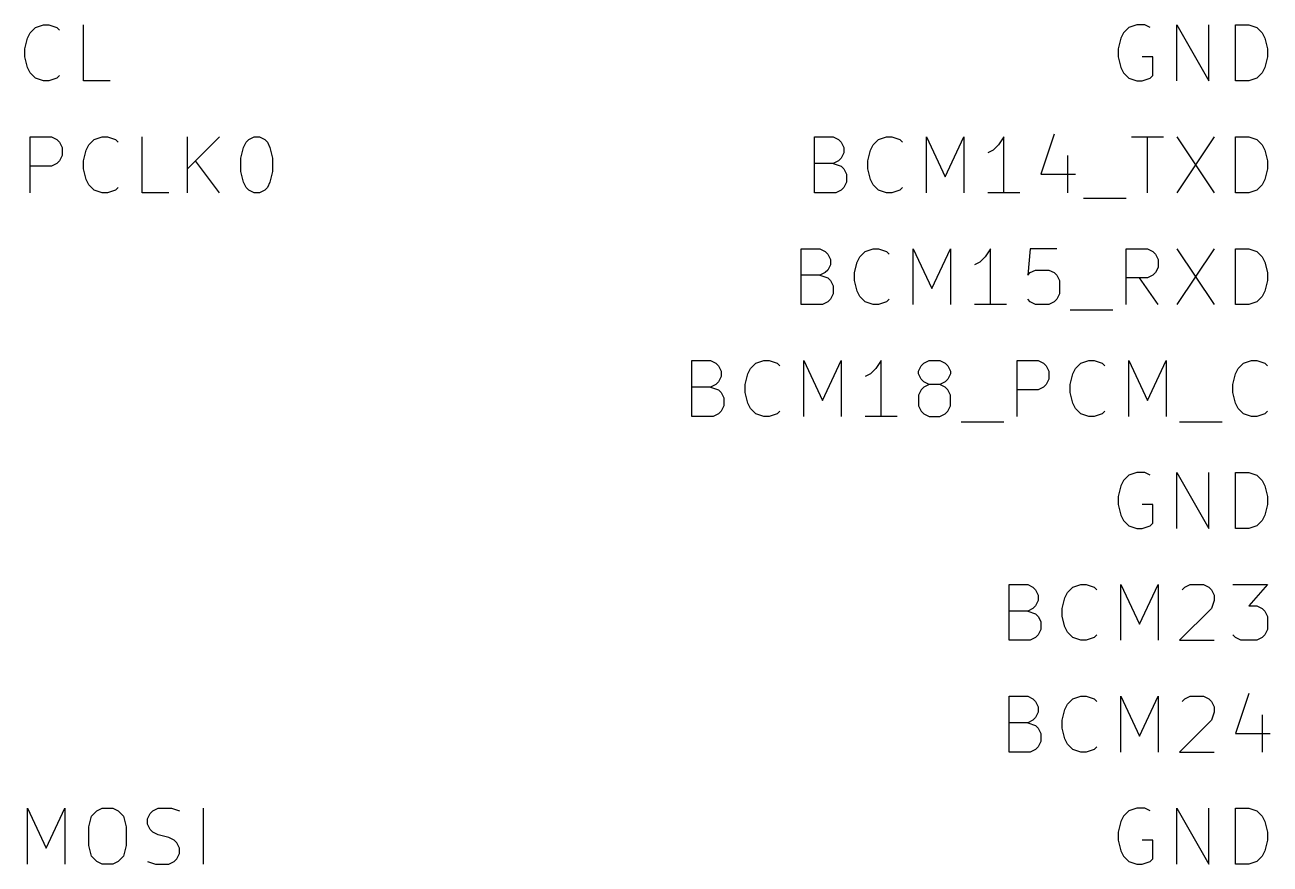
# Model space of a CAD drawing. Header units: millimetres. Extents: x 10 to 287, y -200 to -10.
# Drawn here: x 37.85 to 66.11, y -50.12 to -31.07 of the extents above; entities that cross this region are included whole.
import ezdxf

# ---------------------------------------------------------------- set-up
doc = ezdxf.new("R2010")
doc.units = ezdxf.units.MM
doc.layers.add('GREENSIXTYFIVE', color=129, linetype='CONTINUOUS')

msp = doc.modelspace()

# ---------------------------------------------------------------- linework, layer by layer
at = {"layer": 'GREENSIXTYFIVE', "linetype": 'CONTINUOUS'}
for p, q in [((38.0878, -31.128), (38.2692, -31.0675)), ((38.0878, -31.128), (38.2692, -31.0675)), ((38.2692, -31.0675), (38.3901, -31.0675)), ((38.2692, -31.0675), (38.3901, -31.0675)), ((38.3901, -31.0675), (38.5716, -31.128)), ((38.3901, -31.0675), (38.5716, -31.128)), ((39.1763, -32.3375), (39.1763, -31.0675)), ((39.1763, -32.3375), (39.1763, -31.0675)), ((63.0887, -31.0675), (62.9073, -31.128)), ((63.0887, -31.0675), (62.9073, -31.128)), ((63.2701, -31.0675), (63.0887, -31.0675)), ((63.2701, -31.0675), (63.0887, -31.0675)), ((63.3911, -31.128), (63.2701, -31.0675)), ((63.3911, -31.128), (63.2701, -31.0675)), ((63.9958, -32.3375), (63.9958, -31.0675)), ((63.9958, -31.0675), (64.7215, -32.3375)), ((63.9958, -32.3375), (63.9958, -31.0675)), ((63.9958, -31.0675), (64.7215, -32.3375)), ((64.7215, -32.3375), (64.7215, -31.0675)), ((64.7215, -32.3375), (64.7215, -31.0675)), ((65.3263, -32.3375), (65.3263, -31.0675)), ((65.3263, -31.0675), (65.6287, -31.0675)), ((65.3263, -32.3375), (65.3263, -31.0675)), ((65.3263, -31.0675), (65.6287, -31.0675)), ((65.6287, -31.0675), (65.8101, -31.128)), ((65.6287, -31.0675), (65.8101, -31.128)), ((37.8459, -31.6118), (37.9063, -31.3699)), ((37.8459, -31.6118), (37.9063, -31.3699)), ((37.9063, -31.3699), (37.9668, -31.249)), ((37.9063, -31.3699), (37.9668, -31.249)), ((37.9668, -31.249), (38.0878, -31.128)), ((37.9668, -31.249), (38.0878, -31.128)), ((38.5716, -31.128), (38.632, -31.1885)), ((38.5716, -31.128), (38.632, -31.1885)), ((62.7258, -31.3699), (62.6654, -31.6118)), ((62.7258, -31.3699), (62.6654, -31.6118)), ((62.7863, -31.249), (62.7258, -31.3699)), ((62.7863, -31.249), (62.7258, -31.3699)), ((62.9073, -31.128), (62.7863, -31.249)), ((62.9073, -31.128), (62.7863, -31.249)), ((65.8101, -31.128), (65.9311, -31.249)), ((65.8101, -31.128), (65.9311, -31.249)), ((65.9311, -31.249), (65.9916, -31.3699)), ((65.9311, -31.249), (65.9916, -31.3699)), ((65.9916, -31.3699), (66.052, -31.6118)), ((65.9916, -31.3699), (66.052, -31.6118)), ((37.8459, -31.7932), (37.8459, -31.6118)), ((37.8459, -31.7932), (37.8459, -31.6118)), ((62.6654, -31.6118), (62.6654, -31.7932)), ((62.6654, -31.6118), (62.6654, -31.7932)), ((66.052, -31.6118), (66.052, -31.7932)), ((66.052, -31.6118), (66.052, -31.7932)), ((37.9063, -32.0351), (37.8459, -31.7932)), ((37.9063, -32.0351), (37.8459, -31.7932)), ((62.6654, -31.7932), (62.7258, -32.0351)), ((62.6654, -31.7932), (62.7258, -32.0351)), ((63.4515, -31.7932), (63.2096, -31.7932)), ((63.4515, -31.7932), (63.2096, -31.7932)), ((63.4515, -32.2166), (63.4515, -31.7932)), ((63.4515, -32.2166), (63.4515, -31.7932)), ((66.052, -31.7932), (65.9916, -32.0351)), ((66.052, -31.7932), (65.9916, -32.0351)), ((37.9668, -32.1561), (37.9063, -32.0351)), ((37.9668, -32.1561), (37.9063, -32.0351)), ((38.0878, -32.2771), (37.9668, -32.1561)), ((38.0878, -32.2771), (37.9668, -32.1561)), ((38.632, -32.2166), (38.5716, -32.2771)), ((38.632, -32.2166), (38.5716, -32.2771)), ((62.7258, -32.0351), (62.7863, -32.1561)), ((62.7258, -32.0351), (62.7863, -32.1561)), ((62.7863, -32.1561), (62.9073, -32.2771)), ((62.7863, -32.1561), (62.9073, -32.2771)), ((63.3911, -32.2771), (63.4515, -32.2166)), ((63.3911, -32.2771), (63.4515, -32.2166)), ((65.9311, -32.1561), (65.8101, -32.2771)), ((65.9311, -32.1561), (65.8101, -32.2771)), ((65.9916, -32.0351), (65.9311, -32.1561)), ((65.9916, -32.0351), (65.9311, -32.1561)), ((38.2692, -32.3375), (38.0878, -32.2771)), ((38.2692, -32.3375), (38.0878, -32.2771)), ((38.3901, -32.3375), (38.2692, -32.3375)), ((38.3901, -32.3375), (38.2692, -32.3375)), ((38.5716, -32.2771), (38.3901, -32.3375)), ((38.5716, -32.2771), (38.3901, -32.3375)), ((39.7811, -32.3375), (39.1763, -32.3375)), ((39.7811, -32.3375), (39.1763, -32.3375)), ((62.9073, -32.2771), (63.0887, -32.3375)), ((62.9073, -32.2771), (63.0887, -32.3375)), ((63.0887, -32.3375), (63.2096, -32.3375)), ((63.0887, -32.3375), (63.2096, -32.3375)), ((63.2096, -32.3375), (63.3911, -32.2771)), ((63.2096, -32.3375), (63.3911, -32.2771)), ((65.6287, -32.3375), (65.3263, -32.3375)), ((65.6287, -32.3375), (65.3263, -32.3375)), ((65.8101, -32.2771), (65.6287, -32.3375)), ((65.8101, -32.2771), (65.6287, -32.3375)), ((37.9668, -34.8775), (37.9668, -33.6075)), ((37.9668, -33.6075), (38.4506, -33.6075)), ((37.9668, -34.8775), (37.9668, -33.6075)), ((37.9668, -33.6075), (38.4506, -33.6075)), ((38.4506, -33.6075), (38.5716, -33.668)), ((38.4506, -33.6075), (38.5716, -33.668)), ((39.4183, -33.668), (39.5997, -33.6075)), ((39.4183, -33.668), (39.5997, -33.6075)), ((39.5997, -33.6075), (39.7206, -33.6075)), ((39.5997, -33.6075), (39.7206, -33.6075)), ((39.7206, -33.6075), (39.9021, -33.668)), ((39.7206, -33.6075), (39.9021, -33.668)), ((40.5068, -34.8775), (40.5068, -33.6075)), ((40.5068, -34.8775), (40.5068, -33.6075)), ((41.5349, -34.8775), (41.5349, -33.6075)), ((42.2606, -33.6075), (41.5349, -34.3332)), ((41.5349, -34.8775), (41.5349, -33.6075)), ((42.2606, -33.6075), (41.5349, -34.3332)), ((42.9259, -33.668), (43.0468, -33.6075)), ((42.9259, -33.668), (43.0468, -33.6075)), ((43.0468, -33.6075), (43.1678, -33.6075)), ((43.0468, -33.6075), (43.1678, -33.6075)), ((43.1678, -33.6075), (43.2887, -33.668)), ((43.1678, -33.6075), (43.2887, -33.668)), ((55.7712, -34.8775), (55.7712, -33.6075)), ((55.7712, -33.6075), (56.1946, -33.6075)), ((55.7712, -34.8775), (55.7712, -33.6075)), ((55.7712, -33.6075), (56.1946, -33.6075)), ((56.1946, -33.6075), (56.3155, -33.668)), ((56.1946, -33.6075), (56.3155, -33.668)), ((57.2227, -33.668), (57.4041, -33.6075)), ((57.2227, -33.668), (57.4041, -33.6075)), ((57.4041, -33.6075), (57.525, -33.6075)), ((57.4041, -33.6075), (57.525, -33.6075)), ((57.525, -33.6075), (57.7065, -33.668)), ((57.525, -33.6075), (57.7065, -33.668)), ((58.3112, -34.8775), (58.3112, -33.6075)), ((58.3112, -33.6075), (58.7346, -34.5147)), ((58.3112, -34.8775), (58.3112, -33.6075)), ((58.3112, -33.6075), (58.7346, -34.5147)), ((58.7346, -34.5147), (59.1579, -33.6075)), ((58.7346, -34.5147), (59.1579, -33.6075)), ((59.1579, -33.6075), (59.1579, -34.8775)), ((59.1579, -33.6075), (59.1579, -34.8775)), ((60.065, -33.6075), (59.9441, -33.789)), ((60.065, -33.6075), (59.9441, -33.789)), ((60.065, -34.8775), (60.065, -33.6075)), ((60.065, -34.8775), (60.065, -33.6075)), ((61.214, -33.5471), (60.9117, -34.4542)), ((61.214, -33.5471), (60.9117, -34.4542)), ((62.9678, -33.6075), (63.6935, -33.6075)), ((62.9678, -33.6075), (63.6935, -33.6075)), ((63.3307, -34.8775), (63.3307, -33.6075)), ((63.3307, -34.8775), (63.3307, -33.6075)), ((63.9959, -33.6075), (64.8425, -34.8775)), ((64.8425, -33.6075), (63.9959, -34.8775)), ((63.9959, -33.6075), (64.8425, -34.8775)), ((64.8425, -33.6075), (63.9959, -34.8775)), ((65.3263, -34.8775), (65.3263, -33.6075)), ((65.3263, -33.6075), (65.6287, -33.6075)), ((65.3263, -34.8775), (65.3263, -33.6075)), ((65.3263, -33.6075), (65.6287, -33.6075)), ((65.6287, -33.6075), (65.8101, -33.668)), ((65.6287, -33.6075), (65.8101, -33.668)), ((38.5716, -33.668), (38.6321, -33.7285)), ((38.5716, -33.668), (38.6321, -33.7285)), ((38.6321, -33.7285), (38.6925, -33.8494)), ((38.6321, -33.7285), (38.6925, -33.8494)), ((38.6925, -33.8494), (38.6925, -34.0309)), ((38.6925, -33.8494), (38.6925, -34.0309)), ((39.1764, -34.1518), (39.2368, -33.9099)), ((39.1764, -34.1518), (39.2368, -33.9099)), ((39.2368, -33.9099), (39.2973, -33.789)), ((39.2368, -33.9099), (39.2973, -33.789)), ((39.2973, -33.789), (39.4183, -33.668)), ((39.2973, -33.789), (39.4183, -33.668)), ((39.9021, -33.668), (39.9625, -33.7285)), ((39.9021, -33.668), (39.9625, -33.7285)), ((42.7445, -34.0913), (42.8049, -33.8494)), ((42.7445, -34.0913), (42.8049, -33.8494)), ((42.8049, -33.8494), (42.8654, -33.7285)), ((42.8049, -33.8494), (42.8654, -33.7285)), ((42.8654, -33.7285), (42.9259, -33.668)), ((42.8654, -33.7285), (42.9259, -33.668)), ((43.2887, -33.668), (43.3492, -33.7285)), ((43.2887, -33.668), (43.3492, -33.7285)), ((43.3492, -33.7285), (43.4097, -33.8494)), ((43.3492, -33.7285), (43.4097, -33.8494)), ((43.4097, -33.8494), (43.4702, -34.0913)), ((43.4097, -33.8494), (43.4702, -34.0913)), ((56.3155, -33.668), (56.376, -33.7285)), ((56.3155, -33.668), (56.376, -33.7285)), ((56.376, -33.7285), (56.4365, -33.8494)), ((56.376, -33.7285), (56.4365, -33.8494)), ((56.4365, -33.8494), (56.4365, -33.9704)), ((56.4365, -33.8494), (56.4365, -33.9704)), ((56.9808, -34.1518), (57.0412, -33.9099)), ((56.9808, -34.1518), (57.0412, -33.9099)), ((57.0412, -33.9099), (57.1017, -33.789)), ((57.0412, -33.9099), (57.1017, -33.789)), ((57.1017, -33.789), (57.2227, -33.668)), ((57.1017, -33.789), (57.2227, -33.668)), ((57.7065, -33.668), (57.7669, -33.7285)), ((57.7065, -33.668), (57.7669, -33.7285)), ((59.8231, -33.9099), (59.7022, -33.9704)), ((59.8231, -33.9099), (59.7022, -33.9704)), ((59.9441, -33.789), (59.8231, -33.9099)), ((59.9441, -33.789), (59.8231, -33.9099)), ((65.8101, -33.668), (65.9311, -33.789)), ((65.8101, -33.668), (65.9311, -33.789)), ((65.9311, -33.789), (65.9916, -33.9099)), ((65.9311, -33.789), (65.9916, -33.9099)), ((65.9916, -33.9099), (66.052, -34.1518)), ((65.9916, -33.9099), (66.052, -34.1518)), ((38.6321, -34.1518), (38.5716, -34.2123)), ((38.6321, -34.1518), (38.5716, -34.2123)), ((38.6925, -34.0309), (38.6321, -34.1518)), ((38.6925, -34.0309), (38.6321, -34.1518)), ((39.1764, -34.3332), (39.1764, -34.1518)), ((39.1764, -34.3332), (39.1764, -34.1518)), ((42.2606, -34.8775), (41.7164, -34.1518)), ((42.2606, -34.8775), (41.7164, -34.1518)), ((42.7445, -34.3937), (42.7445, -34.0913)), ((42.7445, -34.3937), (42.7445, -34.0913)), ((43.4702, -34.0913), (43.4702, -34.3937)), ((43.4702, -34.0913), (43.4702, -34.3937)), ((56.3155, -34.1518), (56.1946, -34.2123)), ((56.3155, -34.1518), (56.1946, -34.2123)), ((56.376, -34.0913), (56.3155, -34.1518)), ((56.376, -34.0913), (56.3155, -34.1518)), ((56.4365, -33.9704), (56.376, -34.0913)), ((56.4365, -33.9704), (56.376, -34.0913)), ((56.9808, -34.3332), (56.9808, -34.1518)), ((56.9808, -34.3332), (56.9808, -34.1518)), ((61.5164, -34.0309), (61.5164, -34.8775)), ((61.5164, -34.0309), (61.5164, -34.8775)), ((66.052, -34.1518), (66.052, -34.3332)), ((66.052, -34.1518), (66.052, -34.3332)), ((38.4506, -34.2728), (37.9668, -34.2728)), ((38.4506, -34.2728), (37.9668, -34.2728)), ((38.5716, -34.2123), (38.4506, -34.2728)), ((38.5716, -34.2123), (38.4506, -34.2728)), ((39.2368, -34.5751), (39.1764, -34.3332)), ((39.2368, -34.5751), (39.1764, -34.3332)), ((42.8049, -34.6356), (42.7445, -34.3937)), ((42.8049, -34.6356), (42.7445, -34.3937)), ((43.4702, -34.3937), (43.4097, -34.6356)), ((43.4702, -34.3937), (43.4097, -34.6356)), ((56.1946, -34.2123), (55.7712, -34.2123)), ((56.1946, -34.2123), (55.7712, -34.2123)), ((56.1946, -34.2123), (56.376, -34.2728)), ((56.1946, -34.2123), (56.376, -34.2728)), ((56.376, -34.2728), (56.4365, -34.3332)), ((56.376, -34.2728), (56.4365, -34.3332)), ((56.4365, -34.3332), (56.4969, -34.4542)), ((56.4365, -34.3332), (56.4969, -34.4542)), ((56.4969, -34.4542), (56.4969, -34.6356)), ((56.4969, -34.4542), (56.4969, -34.6356)), ((57.0412, -34.5751), (56.9808, -34.3332)), ((57.0412, -34.5751), (56.9808, -34.3332)), ((60.9117, -34.4542), (61.6978, -34.4542)), ((60.9117, -34.4542), (61.6978, -34.4542)), ((66.052, -34.3332), (65.9916, -34.5751)), ((66.052, -34.3332), (65.9916, -34.5751)), ((39.2973, -34.6961), (39.2368, -34.5751)), ((39.2973, -34.6961), (39.2368, -34.5751)), ((39.4183, -34.8171), (39.2973, -34.6961)), ((39.4183, -34.8171), (39.2973, -34.6961)), ((39.9625, -34.7566), (39.9021, -34.8171)), ((39.9625, -34.7566), (39.9021, -34.8171)), ((42.8654, -34.7566), (42.8049, -34.6356)), ((42.8654, -34.7566), (42.8049, -34.6356)), ((42.9259, -34.8171), (42.8654, -34.7566)), ((42.9259, -34.8171), (42.8654, -34.7566)), ((43.3492, -34.7566), (43.2887, -34.8171)), ((43.3492, -34.7566), (43.2887, -34.8171)), ((43.4097, -34.6356), (43.3492, -34.7566)), ((43.4097, -34.6356), (43.3492, -34.7566)), ((56.4365, -34.7566), (56.376, -34.8171)), ((56.4365, -34.7566), (56.376, -34.8171)), ((56.4969, -34.6356), (56.4365, -34.7566)), ((56.4969, -34.6356), (56.4365, -34.7566)), ((57.1017, -34.6961), (57.0412, -34.5751)), ((57.1017, -34.6961), (57.0412, -34.5751)), ((57.2227, -34.8171), (57.1017, -34.6961)), ((57.2227, -34.8171), (57.1017, -34.6961)), ((57.7669, -34.7566), (57.7065, -34.8171)), ((57.7669, -34.7566), (57.7065, -34.8171)), ((65.9311, -34.6961), (65.8101, -34.8171)), ((65.9311, -34.6961), (65.8101, -34.8171)), ((65.9916, -34.5751), (65.9311, -34.6961)), ((65.9916, -34.5751), (65.9311, -34.6961)), ((39.5997, -34.8775), (39.4183, -34.8171)), ((39.5997, -34.8775), (39.4183, -34.8171)), ((39.7206, -34.8775), (39.5997, -34.8775)), ((39.7206, -34.8775), (39.5997, -34.8775)), ((39.9021, -34.8171), (39.7206, -34.8775)), ((39.9021, -34.8171), (39.7206, -34.8775)), ((41.1116, -34.8775), (40.5068, -34.8775)), ((41.1116, -34.8775), (40.5068, -34.8775)), ((43.0468, -34.8775), (42.9259, -34.8171)), ((43.0468, -34.8775), (42.9259, -34.8171)), ((43.1678, -34.8775), (43.0468, -34.8775)), ((43.1678, -34.8775), (43.0468, -34.8775)), ((43.2887, -34.8171), (43.1678, -34.8775)), ((43.2887, -34.8171), (43.1678, -34.8775)), ((56.255, -34.8775), (55.7712, -34.8775)), ((56.255, -34.8775), (55.7712, -34.8775)), ((56.376, -34.8171), (56.255, -34.8775)), ((56.376, -34.8171), (56.255, -34.8775)), ((57.4041, -34.8775), (57.2227, -34.8171)), ((57.4041, -34.8775), (57.2227, -34.8171)), ((57.525, -34.8775), (57.4041, -34.8775)), ((57.525, -34.8775), (57.4041, -34.8775)), ((57.7065, -34.8171), (57.525, -34.8775)), ((57.7065, -34.8171), (57.525, -34.8775)), ((60.4279, -34.8775), (59.7022, -34.8775)), ((60.4279, -34.8775), (59.7022, -34.8775)), ((61.8793, -34.9985), (62.8469, -34.9985)), ((61.8793, -34.9985), (62.8469, -34.9985)), ((65.6287, -34.8775), (65.3263, -34.8775)), ((65.6287, -34.8775), (65.3263, -34.8775)), ((65.8101, -34.8171), (65.6287, -34.8775)), ((65.8101, -34.8171), (65.6287, -34.8775)), ((55.4688, -37.4175), (55.4688, -36.1475)), ((55.4688, -36.1475), (55.8922, -36.1475)), ((55.4688, -37.4175), (55.4688, -36.1475)), ((55.4688, -36.1475), (55.8922, -36.1475)), ((55.8922, -36.1475), (56.0131, -36.208)), ((55.8922, -36.1475), (56.0131, -36.208)), ((56.9203, -36.208), (57.1017, -36.1475)), ((56.9203, -36.208), (57.1017, -36.1475)), ((57.1017, -36.1475), (57.2226, -36.1475)), ((57.1017, -36.1475), (57.2226, -36.1475)), ((57.2226, -36.1475), (57.4041, -36.208)), ((57.2226, -36.1475), (57.4041, -36.208)), ((58.0088, -37.4175), (58.0088, -36.1475)), ((58.0088, -36.1475), (58.4322, -37.0547)), ((58.0088, -37.4175), (58.0088, -36.1475)), ((58.0088, -36.1475), (58.4322, -37.0547)), ((58.4322, -37.0547), (58.8555, -36.1475)), ((58.4322, -37.0547), (58.8555, -36.1475)), ((58.8555, -36.1475), (58.8555, -37.4175)), ((58.8555, -36.1475), (58.8555, -37.4175)), ((59.7626, -36.1475), (59.6417, -36.329)), ((59.7626, -36.1475), (59.6417, -36.329)), ((59.7626, -37.4175), (59.7626, -36.1475)), ((59.7626, -37.4175), (59.7626, -36.1475)), ((60.6697, -36.1475), (60.6093, -36.7523)), ((60.6697, -36.1475), (60.6093, -36.7523)), ((61.2745, -36.1475), (60.6697, -36.1475)), ((61.2745, -36.1475), (60.6697, -36.1475)), ((62.8468, -37.4175), (62.8468, -36.1475)), ((62.8468, -36.1475), (63.3306, -36.1475)), ((62.8468, -37.4175), (62.8468, -36.1475)), ((62.8468, -36.1475), (63.3306, -36.1475)), ((63.3306, -36.1475), (63.4516, -36.208)), ((63.3306, -36.1475), (63.4516, -36.208)), ((63.9959, -36.1475), (64.8425, -37.4175)), ((64.8425, -36.1475), (63.9959, -37.4175)), ((63.9959, -36.1475), (64.8425, -37.4175)), ((64.8425, -36.1475), (63.9959, -37.4175)), ((65.3263, -37.4175), (65.3263, -36.1475)), ((65.3263, -36.1475), (65.6287, -36.1475)), ((65.3263, -37.4175), (65.3263, -36.1475)), ((65.3263, -36.1475), (65.6287, -36.1475)), ((65.6287, -36.1475), (65.8101, -36.208)), ((65.6287, -36.1475), (65.8101, -36.208)), ((56.0131, -36.208), (56.0736, -36.2685)), ((56.0131, -36.208), (56.0736, -36.2685)), ((56.0736, -36.2685), (56.1341, -36.3894)), ((56.0736, -36.2685), (56.1341, -36.3894)), ((56.1341, -36.3894), (56.1341, -36.5104)), ((56.1341, -36.3894), (56.1341, -36.5104)), ((56.6784, -36.6918), (56.7388, -36.4499)), ((56.6784, -36.6918), (56.7388, -36.4499)), ((56.7388, -36.4499), (56.7993, -36.329)), ((56.7388, -36.4499), (56.7993, -36.329)), ((56.7993, -36.329), (56.9203, -36.208)), ((56.7993, -36.329), (56.9203, -36.208)), ((57.4041, -36.208), (57.4645, -36.2685)), ((57.4041, -36.208), (57.4645, -36.2685)), ((59.5207, -36.4499), (59.3998, -36.5104)), ((59.5207, -36.4499), (59.3998, -36.5104)), ((59.6417, -36.329), (59.5207, -36.4499)), ((59.6417, -36.329), (59.5207, -36.4499)), ((63.4516, -36.208), (63.5121, -36.2685)), ((63.4516, -36.208), (63.5121, -36.2685)), ((63.5121, -36.2685), (63.5725, -36.3894)), ((63.5121, -36.2685), (63.5725, -36.3894)), ((63.5725, -36.3894), (63.5725, -36.5709)), ((63.5725, -36.3894), (63.5725, -36.5709)), ((65.8101, -36.208), (65.9311, -36.329)), ((65.8101, -36.208), (65.9311, -36.329)), ((65.9311, -36.329), (65.9916, -36.4499)), ((65.9311, -36.329), (65.9916, -36.4499)), ((65.9916, -36.4499), (66.052, -36.6918)), ((65.9916, -36.4499), (66.052, -36.6918)), ((56.0131, -36.6918), (55.8922, -36.7523)), ((56.0131, -36.6918), (55.8922, -36.7523)), ((56.0736, -36.6313), (56.0131, -36.6918)), ((56.0736, -36.6313), (56.0131, -36.6918)), ((56.1341, -36.5104), (56.0736, -36.6313)), ((56.1341, -36.5104), (56.0736, -36.6313)), ((56.6784, -36.8732), (56.6784, -36.6918)), ((56.6784, -36.8732), (56.6784, -36.6918)), ((60.6093, -36.7523), (60.6697, -36.6918)), ((60.6093, -36.7523), (60.6697, -36.6918)), ((60.6697, -36.6918), (60.7907, -36.6313)), ((60.6697, -36.6918), (60.7907, -36.6313)), ((60.7907, -36.6313), (61.0931, -36.6313)), ((60.7907, -36.6313), (61.0931, -36.6313)), ((61.0931, -36.6313), (61.214, -36.6918)), ((61.0931, -36.6313), (61.214, -36.6918)), ((61.214, -36.6918), (61.2745, -36.7523)), ((61.214, -36.6918), (61.2745, -36.7523)), ((63.5121, -36.6918), (63.4516, -36.7523)), ((63.5121, -36.6918), (63.4516, -36.7523)), ((63.5725, -36.5709), (63.5121, -36.6918)), ((63.5725, -36.5709), (63.5121, -36.6918)), ((66.052, -36.6918), (66.052, -36.8732)), ((66.052, -36.6918), (66.052, -36.8732)), ((55.8922, -36.7523), (55.4688, -36.7523)), ((55.8922, -36.7523), (55.4688, -36.7523)), ((55.8922, -36.7523), (56.0736, -36.8128)), ((55.8922, -36.7523), (56.0736, -36.8128)), ((56.0736, -36.8128), (56.1341, -36.8732)), ((56.0736, -36.8128), (56.1341, -36.8732)), ((56.1341, -36.8732), (56.1945, -36.9942)), ((56.1341, -36.8732), (56.1945, -36.9942)), ((56.1945, -36.9942), (56.1945, -37.1756)), ((56.1945, -36.9942), (56.1945, -37.1756)), ((56.7388, -37.1151), (56.6784, -36.8732)), ((56.7388, -37.1151), (56.6784, -36.8732)), ((61.2745, -36.7523), (61.335, -36.8732)), ((61.2745, -36.7523), (61.335, -36.8732)), ((61.335, -36.8732), (61.335, -37.1756)), ((61.335, -36.8732), (61.335, -37.1756)), ((63.3306, -36.8128), (62.8468, -36.8128)), ((63.3306, -36.8128), (62.8468, -36.8128)), ((63.5725, -37.4175), (63.1492, -36.8128)), ((63.5725, -37.4175), (63.1492, -36.8128)), ((63.4516, -36.7523), (63.3306, -36.8128)), ((63.4516, -36.7523), (63.3306, -36.8128)), ((66.052, -36.8732), (65.9916, -37.1151)), ((66.052, -36.8732), (65.9916, -37.1151)), ((56.1341, -37.2966), (56.0736, -37.3571)), ((56.1341, -37.2966), (56.0736, -37.3571)), ((56.1945, -37.1756), (56.1341, -37.2966)), ((56.1945, -37.1756), (56.1341, -37.2966)), ((56.7993, -37.2361), (56.7388, -37.1151)), ((56.7993, -37.2361), (56.7388, -37.1151)), ((56.9203, -37.3571), (56.7993, -37.2361)), ((56.9203, -37.3571), (56.7993, -37.2361)), ((57.4645, -37.2966), (57.4041, -37.3571)), ((57.4645, -37.2966), (57.4041, -37.3571)), ((60.6697, -37.3571), (60.6093, -37.2966)), ((60.6697, -37.3571), (60.6093, -37.2966)), ((61.2745, -37.2966), (61.214, -37.3571)), ((61.2745, -37.2966), (61.214, -37.3571)), ((61.335, -37.1756), (61.2745, -37.2966)), ((61.335, -37.1756), (61.2745, -37.2966)), ((65.9311, -37.2361), (65.8101, -37.3571)), ((65.9311, -37.2361), (65.8101, -37.3571)), ((65.9916, -37.1151), (65.9311, -37.2361)), ((65.9916, -37.1151), (65.9311, -37.2361)), ((55.9526, -37.4175), (55.4688, -37.4175)), ((55.9526, -37.4175), (55.4688, -37.4175)), ((56.0736, -37.3571), (55.9526, -37.4175)), ((56.0736, -37.3571), (55.9526, -37.4175)), ((57.1017, -37.4175), (56.9203, -37.3571)), ((57.1017, -37.4175), (56.9203, -37.3571)), ((57.2226, -37.4175), (57.1017, -37.4175)), ((57.2226, -37.4175), (57.1017, -37.4175)), ((57.4041, -37.3571), (57.2226, -37.4175)), ((57.4041, -37.3571), (57.2226, -37.4175)), ((60.1255, -37.4175), (59.3998, -37.4175)), ((60.1255, -37.4175), (59.3998, -37.4175)), ((60.7907, -37.4175), (60.6697, -37.3571)), ((60.7907, -37.4175), (60.6697, -37.3571)), ((61.0931, -37.4175), (60.7907, -37.4175)), ((61.0931, -37.4175), (60.7907, -37.4175)), ((61.214, -37.3571), (61.0931, -37.4175)), ((61.214, -37.3571), (61.0931, -37.4175)), ((61.5769, -37.5385), (62.5445, -37.5385)), ((61.5769, -37.5385), (62.5445, -37.5385)), ((65.6287, -37.4175), (65.3263, -37.4175)), ((65.6287, -37.4175), (65.3263, -37.4175)), ((65.8101, -37.3571), (65.6287, -37.4175)), ((65.8101, -37.3571), (65.6287, -37.4175)), ((52.9893, -39.9575), (52.9893, -38.6875)), ((52.9893, -38.6875), (53.4127, -38.6875)), ((52.9893, -39.9575), (52.9893, -38.6875)), ((52.9893, -38.6875), (53.4127, -38.6875)), ((53.4127, -38.6875), (53.5336, -38.748)), ((53.4127, -38.6875), (53.5336, -38.748)), ((54.4408, -38.748), (54.6222, -38.6875)), ((54.4408, -38.748), (54.6222, -38.6875)), ((54.6222, -38.6875), (54.7431, -38.6875)), ((54.6222, -38.6875), (54.7431, -38.6875)), ((54.7431, -38.6875), (54.9246, -38.748)), ((54.7431, -38.6875), (54.9246, -38.748)), ((55.5293, -39.9575), (55.5293, -38.6875)), ((55.5293, -38.6875), (55.9527, -39.5947)), ((55.5293, -39.9575), (55.5293, -38.6875)), ((55.5293, -38.6875), (55.9527, -39.5947)), ((55.9527, -39.5947), (56.376, -38.6875)), ((55.9527, -39.5947), (56.376, -38.6875)), ((56.376, -38.6875), (56.376, -39.9575)), ((56.376, -38.6875), (56.376, -39.9575)), ((57.2831, -38.6875), (57.1622, -38.869)), ((57.2831, -38.6875), (57.1622, -38.869)), ((57.2831, -39.9575), (57.2831, -38.6875)), ((57.2831, -39.9575), (57.2831, -38.6875)), ((58.2507, -38.748), (58.3717, -38.6875)), ((58.2507, -38.748), (58.3717, -38.6875)), ((58.3717, -38.6875), (58.6136, -38.6875)), ((58.3717, -38.6875), (58.6136, -38.6875)), ((58.6136, -38.6875), (58.7345, -38.748)), ((58.6136, -38.6875), (58.7345, -38.748)), ((60.3673, -39.9575), (60.3673, -38.6875)), ((60.3673, -38.6875), (60.8511, -38.6875)), ((60.3673, -39.9575), (60.3673, -38.6875)), ((60.3673, -38.6875), (60.8511, -38.6875)), ((60.8511, -38.6875), (60.9721, -38.748)), ((60.8511, -38.6875), (60.9721, -38.748)), ((61.8188, -38.748), (62.0002, -38.6875)), ((61.8188, -38.748), (62.0002, -38.6875)), ((62.0002, -38.6875), (62.1211, -38.6875)), ((62.0002, -38.6875), (62.1211, -38.6875)), ((62.1211, -38.6875), (62.3026, -38.748)), ((62.1211, -38.6875), (62.3026, -38.748)), ((62.9073, -39.9575), (62.9073, -38.6875)), ((62.9073, -38.6875), (63.3307, -39.5947)), ((62.9073, -39.9575), (62.9073, -38.6875)), ((62.9073, -38.6875), (63.3307, -39.5947)), ((63.3307, -39.5947), (63.754, -38.6875)), ((63.3307, -39.5947), (63.754, -38.6875)), ((63.754, -38.6875), (63.754, -39.9575)), ((63.754, -38.6875), (63.754, -39.9575)), ((65.5078, -38.748), (65.6892, -38.6875)), ((65.5078, -38.748), (65.6892, -38.6875)), ((65.6892, -38.6875), (65.8101, -38.6875)), ((65.6892, -38.6875), (65.8101, -38.6875)), ((65.8101, -38.6875), (65.9916, -38.748)), ((65.8101, -38.6875), (65.9916, -38.748)), ((53.5336, -38.748), (53.5941, -38.8085)), ((53.5336, -38.748), (53.5941, -38.8085)), ((53.5941, -38.8085), (53.6546, -38.9294)), ((53.5941, -38.8085), (53.6546, -38.9294)), ((53.6546, -38.9294), (53.6546, -39.0504)), ((53.6546, -38.9294), (53.6546, -39.0504)), ((54.1989, -39.2318), (54.2593, -38.9899)), ((54.1989, -39.2318), (54.2593, -38.9899)), ((54.2593, -38.9899), (54.3198, -38.869)), ((54.2593, -38.9899), (54.3198, -38.869)), ((54.3198, -38.869), (54.4408, -38.748)), ((54.3198, -38.869), (54.4408, -38.748)), ((54.9246, -38.748), (54.985, -38.8085)), ((54.9246, -38.748), (54.985, -38.8085)), ((57.0412, -38.9899), (56.9203, -39.0504)), ((57.0412, -38.9899), (56.9203, -39.0504)), ((57.1622, -38.869), (57.0412, -38.9899)), ((57.1622, -38.869), (57.0412, -38.9899)), ((58.1298, -38.9294), (58.1902, -38.8085)), ((58.1298, -38.9294), (58.1902, -38.8085)), ((58.1298, -38.9899), (58.1298, -38.9294)), ((58.1298, -38.9899), (58.1298, -38.9294)), ((58.1902, -39.1109), (58.1298, -38.9899)), ((58.1902, -39.1109), (58.1298, -38.9899)), ((58.1902, -38.8085), (58.2507, -38.748)), ((58.1902, -38.8085), (58.2507, -38.748)), ((58.7345, -38.748), (58.795, -38.8085)), ((58.7345, -38.748), (58.795, -38.8085)), ((58.795, -38.8085), (58.8555, -38.9294)), ((58.795, -38.8085), (58.8555, -38.9294)), ((58.8555, -38.9899), (58.795, -39.1109)), ((58.8555, -38.9899), (58.795, -39.1109)), ((58.8555, -38.9294), (58.8555, -38.9899)), ((58.8555, -38.9294), (58.8555, -38.9899)), ((60.9721, -38.748), (61.0326, -38.8085)), ((60.9721, -38.748), (61.0326, -38.8085)), ((61.0326, -38.8085), (61.093, -38.9294)), ((61.0326, -38.8085), (61.093, -38.9294)), ((61.093, -38.9294), (61.093, -39.1109)), ((61.093, -38.9294), (61.093, -39.1109)), ((61.5769, -39.2318), (61.6373, -38.9899)), ((61.5769, -39.2318), (61.6373, -38.9899)), ((61.6373, -38.9899), (61.6978, -38.869)), ((61.6373, -38.9899), (61.6978, -38.869)), ((61.6978, -38.869), (61.8188, -38.748)), ((61.6978, -38.869), (61.8188, -38.748)), ((62.3026, -38.748), (62.363, -38.8085)), ((62.3026, -38.748), (62.363, -38.8085)), ((65.2659, -39.2318), (65.3263, -38.9899)), ((65.2659, -39.2318), (65.3263, -38.9899)), ((65.3263, -38.9899), (65.3868, -38.869)), ((65.3263, -38.9899), (65.3868, -38.869)), ((65.3868, -38.869), (65.5078, -38.748)), ((65.3868, -38.869), (65.5078, -38.748)), ((65.9916, -38.748), (66.052, -38.8085)), ((65.9916, -38.748), (66.052, -38.8085)), ((53.5336, -39.2318), (53.4127, -39.2923)), ((53.5336, -39.2318), (53.4127, -39.2923)), ((53.5941, -39.1713), (53.5336, -39.2318)), ((53.5941, -39.1713), (53.5336, -39.2318)), ((53.6546, -39.0504), (53.5941, -39.1713)), ((53.6546, -39.0504), (53.5941, -39.1713)), ((54.1989, -39.4132), (54.1989, -39.2318)), ((54.1989, -39.4132), (54.1989, -39.2318)), ((58.2507, -39.1713), (58.1902, -39.1109)), ((58.2507, -39.1713), (58.1902, -39.1109)), ((58.3717, -39.2318), (58.2507, -39.1713)), ((58.3717, -39.2318), (58.2507, -39.1713)), ((58.3717, -39.2318), (58.2507, -39.2923)), ((58.3717, -39.2318), (58.2507, -39.2923)), ((58.6136, -39.2318), (58.3717, -39.2318)), ((58.6136, -39.2318), (58.3717, -39.2318)), ((58.7345, -39.1713), (58.6136, -39.2318)), ((58.7345, -39.1713), (58.6136, -39.2318)), ((58.7345, -39.2923), (58.6136, -39.2318)), ((58.7345, -39.2923), (58.6136, -39.2318)), ((58.795, -39.1109), (58.7345, -39.1713)), ((58.795, -39.1109), (58.7345, -39.1713)), ((61.0326, -39.2318), (60.9721, -39.2923)), ((61.0326, -39.2318), (60.9721, -39.2923)), ((61.093, -39.1109), (61.0326, -39.2318)), ((61.093, -39.1109), (61.0326, -39.2318)), ((61.5769, -39.4132), (61.5769, -39.2318)), ((61.5769, -39.4132), (61.5769, -39.2318)), ((65.2659, -39.4132), (65.2659, -39.2318)), ((65.2659, -39.4132), (65.2659, -39.2318)), ((53.4127, -39.2923), (52.9893, -39.2923)), ((53.4127, -39.2923), (52.9893, -39.2923)), ((53.4127, -39.2923), (53.5941, -39.3528)), ((53.4127, -39.2923), (53.5941, -39.3528)), ((53.5941, -39.3528), (53.6546, -39.4132)), ((53.5941, -39.3528), (53.6546, -39.4132)), ((53.6546, -39.4132), (53.715, -39.5342)), ((53.6546, -39.4132), (53.715, -39.5342)), ((53.715, -39.5342), (53.715, -39.7156)), ((53.715, -39.5342), (53.715, -39.7156)), ((54.2593, -39.6551), (54.1989, -39.4132)), ((54.2593, -39.6551), (54.1989, -39.4132)), ((58.1902, -39.3528), (58.1298, -39.4737)), ((58.1902, -39.3528), (58.1298, -39.4737)), ((58.1298, -39.4737), (58.1298, -39.7156)), ((58.1298, -39.4737), (58.1298, -39.7156)), ((58.2507, -39.2923), (58.1902, -39.3528)), ((58.2507, -39.2923), (58.1902, -39.3528)), ((58.795, -39.3528), (58.7345, -39.2923)), ((58.795, -39.3528), (58.7345, -39.2923)), ((58.8555, -39.4737), (58.795, -39.3528)), ((58.8555, -39.4737), (58.795, -39.3528)), ((58.8555, -39.7156), (58.8555, -39.4737)), ((58.8555, -39.7156), (58.8555, -39.4737)), ((60.8511, -39.3528), (60.3673, -39.3528)), ((60.8511, -39.3528), (60.3673, -39.3528)), ((60.9721, -39.2923), (60.8511, -39.3528)), ((60.9721, -39.2923), (60.8511, -39.3528)), ((61.6373, -39.6551), (61.5769, -39.4132)), ((61.6373, -39.6551), (61.5769, -39.4132)), ((65.3263, -39.6551), (65.2659, -39.4132)), ((65.3263, -39.6551), (65.2659, -39.4132)), ((53.6546, -39.8366), (53.5941, -39.8971)), ((53.6546, -39.8366), (53.5941, -39.8971)), ((53.715, -39.7156), (53.6546, -39.8366)), ((53.715, -39.7156), (53.6546, -39.8366)), ((54.3198, -39.7761), (54.2593, -39.6551)), ((54.3198, -39.7761), (54.2593, -39.6551)), ((54.4408, -39.8971), (54.3198, -39.7761)), ((54.4408, -39.8971), (54.3198, -39.7761)), ((54.985, -39.8366), (54.9246, -39.8971)), ((54.985, -39.8366), (54.9246, -39.8971)), ((58.1298, -39.7156), (58.1902, -39.8366)), ((58.1298, -39.7156), (58.1902, -39.8366)), ((58.1902, -39.8366), (58.2507, -39.8971)), ((58.1902, -39.8366), (58.2507, -39.8971)), ((58.7345, -39.8971), (58.795, -39.8366)), ((58.7345, -39.8971), (58.795, -39.8366)), ((58.795, -39.8366), (58.8555, -39.7156)), ((58.795, -39.8366), (58.8555, -39.7156)), ((61.6978, -39.7761), (61.6373, -39.6551)), ((61.6978, -39.7761), (61.6373, -39.6551)), ((61.8188, -39.8971), (61.6978, -39.7761)), ((61.8188, -39.8971), (61.6978, -39.7761)), ((62.363, -39.8366), (62.3026, -39.8971)), ((62.363, -39.8366), (62.3026, -39.8971)), ((65.3868, -39.7761), (65.3263, -39.6551)), ((65.3868, -39.7761), (65.3263, -39.6551)), ((65.5078, -39.8971), (65.3868, -39.7761)), ((65.5078, -39.8971), (65.3868, -39.7761)), ((66.052, -39.8366), (65.9916, -39.8971)), ((66.052, -39.8366), (65.9916, -39.8971)), ((53.4731, -39.9575), (52.9893, -39.9575)), ((53.4731, -39.9575), (52.9893, -39.9575)), ((53.5941, -39.8971), (53.4731, -39.9575)), ((53.5941, -39.8971), (53.4731, -39.9575)), ((54.6222, -39.9575), (54.4408, -39.8971)), ((54.6222, -39.9575), (54.4408, -39.8971)), ((54.7431, -39.9575), (54.6222, -39.9575)), ((54.7431, -39.9575), (54.6222, -39.9575)), ((54.9246, -39.8971), (54.7431, -39.9575)), ((54.9246, -39.8971), (54.7431, -39.9575)), ((57.646, -39.9575), (56.9203, -39.9575)), ((57.646, -39.9575), (56.9203, -39.9575)), ((58.2507, -39.8971), (58.3717, -39.9575)), ((58.2507, -39.8971), (58.3717, -39.9575)), ((58.3717, -39.9575), (58.6136, -39.9575)), ((58.3717, -39.9575), (58.6136, -39.9575)), ((58.6136, -39.9575), (58.7345, -39.8971)), ((58.6136, -39.9575), (58.7345, -39.8971)), ((59.0974, -40.0785), (60.065, -40.0785)), ((59.0974, -40.0785), (60.065, -40.0785)), ((62.0002, -39.9575), (61.8188, -39.8971)), ((62.0002, -39.9575), (61.8188, -39.8971)), ((62.1211, -39.9575), (62.0002, -39.9575)), ((62.1211, -39.9575), (62.0002, -39.9575)), ((62.3026, -39.8971), (62.1211, -39.9575)), ((62.3026, -39.8971), (62.1211, -39.9575)), ((64.0564, -40.0785), (65.024, -40.0785)), ((64.0564, -40.0785), (65.024, -40.0785)), ((65.6892, -39.9575), (65.5078, -39.8971)), ((65.6892, -39.9575), (65.5078, -39.8971)), ((65.8101, -39.9575), (65.6892, -39.9575)), ((65.8101, -39.9575), (65.6892, -39.9575)), ((65.9916, -39.8971), (65.8101, -39.9575)), ((65.9916, -39.8971), (65.8101, -39.9575)), ((63.0887, -41.2275), (62.9073, -41.288)), ((63.0887, -41.2275), (62.9073, -41.288)), ((63.2701, -41.2275), (63.0887, -41.2275)), ((63.2701, -41.2275), (63.0887, -41.2275)), ((63.3911, -41.288), (63.2701, -41.2275)), ((63.3911, -41.288), (63.2701, -41.2275)), ((63.9958, -42.4975), (63.9958, -41.2275)), ((63.9958, -41.2275), (64.7215, -42.4975)), ((63.9958, -42.4975), (63.9958, -41.2275)), ((63.9958, -41.2275), (64.7215, -42.4975)), ((64.7215, -42.4975), (64.7215, -41.2275)), ((64.7215, -42.4975), (64.7215, -41.2275)), ((65.3263, -42.4975), (65.3263, -41.2275)), ((65.3263, -41.2275), (65.6287, -41.2275)), ((65.3263, -42.4975), (65.3263, -41.2275)), ((65.3263, -41.2275), (65.6287, -41.2275)), ((65.6287, -41.2275), (65.8101, -41.288)), ((65.6287, -41.2275), (65.8101, -41.288)), ((62.7258, -41.5299), (62.6654, -41.7718)), ((62.7258, -41.5299), (62.6654, -41.7718)), ((62.7863, -41.409), (62.7258, -41.5299)), ((62.7863, -41.409), (62.7258, -41.5299)), ((62.9073, -41.288), (62.7863, -41.409)), ((62.9073, -41.288), (62.7863, -41.409)), ((65.8101, -41.288), (65.9311, -41.409)), ((65.8101, -41.288), (65.9311, -41.409)), ((65.9311, -41.409), (65.9916, -41.5299)), ((65.9311, -41.409), (65.9916, -41.5299)), ((65.9916, -41.5299), (66.052, -41.7718)), ((65.9916, -41.5299), (66.052, -41.7718)), ((62.6654, -41.7718), (62.6654, -41.9532)), ((62.6654, -41.7718), (62.6654, -41.9532)), ((66.052, -41.7718), (66.052, -41.9532)), ((66.052, -41.7718), (66.052, -41.9532)), ((62.6654, -41.9532), (62.7258, -42.1951)), ((62.6654, -41.9532), (62.7258, -42.1951)), ((63.4515, -41.9532), (63.2096, -41.9532)), ((63.4515, -41.9532), (63.2096, -41.9532)), ((63.4515, -42.3766), (63.4515, -41.9532)), ((63.4515, -42.3766), (63.4515, -41.9532)), ((66.052, -41.9532), (65.9916, -42.1951)), ((66.052, -41.9532), (65.9916, -42.1951)), ((62.7258, -42.1951), (62.7863, -42.3161)), ((62.7258, -42.1951), (62.7863, -42.3161)), ((62.7863, -42.3161), (62.9073, -42.4371)), ((62.7863, -42.3161), (62.9073, -42.4371)), ((63.3911, -42.4371), (63.4515, -42.3766)), ((63.3911, -42.4371), (63.4515, -42.3766)), ((65.9311, -42.3161), (65.8101, -42.4371)), ((65.9311, -42.3161), (65.8101, -42.4371)), ((65.9916, -42.1951), (65.9311, -42.3161)), ((65.9916, -42.1951), (65.9311, -42.3161)), ((62.9073, -42.4371), (63.0887, -42.4975)), ((62.9073, -42.4371), (63.0887, -42.4975)), ((63.0887, -42.4975), (63.2096, -42.4975)), ((63.0887, -42.4975), (63.2096, -42.4975)), ((63.2096, -42.4975), (63.3911, -42.4371)), ((63.2096, -42.4975), (63.3911, -42.4371)), ((65.6287, -42.4975), (65.3263, -42.4975)), ((65.6287, -42.4975), (65.3263, -42.4975)), ((65.8101, -42.4371), (65.6287, -42.4975)), ((65.8101, -42.4371), (65.6287, -42.4975)), ((60.1859, -45.0375), (60.1859, -43.7675)), ((60.1859, -43.7675), (60.6093, -43.7675)), ((60.1859, -45.0375), (60.1859, -43.7675)), ((60.1859, -43.7675), (60.6093, -43.7675)), ((60.6093, -43.7675), (60.7302, -43.828)), ((60.6093, -43.7675), (60.7302, -43.828)), ((61.6374, -43.828), (61.8188, -43.7675)), ((61.6374, -43.828), (61.8188, -43.7675)), ((61.8188, -43.7675), (61.9397, -43.7675)), ((61.8188, -43.7675), (61.9397, -43.7675)), ((61.9397, -43.7675), (62.1212, -43.828)), ((61.9397, -43.7675), (62.1212, -43.828)), ((62.7259, -45.0375), (62.7259, -43.7675)), ((62.7259, -43.7675), (63.1493, -44.6747)), ((62.7259, -45.0375), (62.7259, -43.7675)), ((62.7259, -43.7675), (63.1493, -44.6747)), ((63.1493, -44.6747), (63.5726, -43.7675)), ((63.1493, -44.6747), (63.5726, -43.7675)), ((63.5726, -43.7675), (63.5726, -45.0375)), ((63.5726, -43.7675), (63.5726, -45.0375)), ((64.1773, -43.828), (64.2983, -43.7675)), ((64.1773, -43.828), (64.2983, -43.7675)), ((64.2983, -43.7675), (64.6007, -43.7675)), ((64.2983, -43.7675), (64.6007, -43.7675)), ((64.6007, -43.7675), (64.7216, -43.828)), ((64.6007, -43.7675), (64.7216, -43.828)), ((65.2659, -43.7675), (66.0521, -43.7675)), ((65.2659, -43.7675), (66.0521, -43.7675)), ((66.0521, -43.7675), (65.6287, -44.2513)), ((66.0521, -43.7675), (65.6287, -44.2513)), ((60.7302, -43.828), (60.7907, -43.8885)), ((60.7302, -43.828), (60.7907, -43.8885)), ((60.7907, -43.8885), (60.8512, -44.0094)), ((60.7907, -43.8885), (60.8512, -44.0094)), ((60.8512, -44.0094), (60.8512, -44.1304)), ((60.8512, -44.0094), (60.8512, -44.1304)), ((61.3955, -44.3118), (61.4559, -44.0699)), ((61.3955, -44.3118), (61.4559, -44.0699)), ((61.4559, -44.0699), (61.5164, -43.949)), ((61.4559, -44.0699), (61.5164, -43.949)), ((61.5164, -43.949), (61.6374, -43.828)), ((61.5164, -43.949), (61.6374, -43.828)), ((62.1212, -43.828), (62.1816, -43.8885)), ((62.1212, -43.828), (62.1816, -43.8885)), ((64.1169, -43.8885), (64.1773, -43.828)), ((64.1169, -43.8885), (64.1773, -43.828)), ((64.7216, -43.828), (64.7821, -43.8885)), ((64.7216, -43.828), (64.7821, -43.8885)), ((64.7821, -43.8885), (64.8426, -44.0094)), ((64.7821, -43.8885), (64.8426, -44.0094)), ((64.8426, -44.0094), (64.8426, -44.1304)), ((64.8426, -44.0094), (64.8426, -44.1304)), ((60.6093, -44.3723), (60.1859, -44.3723)), ((60.6093, -44.3723), (60.1859, -44.3723)), ((60.7302, -44.3118), (60.6093, -44.3723)), ((60.7302, -44.3118), (60.6093, -44.3723)), ((60.6093, -44.3723), (60.7907, -44.4328)), ((60.6093, -44.3723), (60.7907, -44.4328)), ((60.7907, -44.2513), (60.7302, -44.3118)), ((60.7907, -44.2513), (60.7302, -44.3118)), ((60.8512, -44.1304), (60.7907, -44.2513)), ((60.8512, -44.1304), (60.7907, -44.2513)), ((61.3955, -44.4932), (61.3955, -44.3118)), ((61.3955, -44.4932), (61.3955, -44.3118)), ((64.7821, -44.3118), (64.0564, -45.0375)), ((64.7821, -44.3118), (64.0564, -45.0375)), ((64.8426, -44.1304), (64.7821, -44.3118)), ((64.8426, -44.1304), (64.7821, -44.3118)), ((65.6287, -44.2513), (65.8102, -44.2513)), ((65.6287, -44.2513), (65.8102, -44.2513)), ((65.8102, -44.2513), (65.9311, -44.3118)), ((65.8102, -44.2513), (65.9311, -44.3118)), ((65.9311, -44.3118), (65.9916, -44.3723)), ((65.9311, -44.3118), (65.9916, -44.3723)), ((65.9916, -44.3723), (66.0521, -44.4932)), ((65.9916, -44.3723), (66.0521, -44.4932)), ((60.7907, -44.4328), (60.8512, -44.4932)), ((60.7907, -44.4328), (60.8512, -44.4932)), ((60.8512, -44.4932), (60.9116, -44.6142)), ((60.8512, -44.4932), (60.9116, -44.6142)), ((60.9116, -44.6142), (60.9116, -44.7956)), ((60.9116, -44.6142), (60.9116, -44.7956)), ((61.4559, -44.7351), (61.3955, -44.4932)), ((61.4559, -44.7351), (61.3955, -44.4932)), ((66.0521, -44.4932), (66.0521, -44.7956)), ((66.0521, -44.4932), (66.0521, -44.7956)), ((60.8512, -44.9166), (60.7907, -44.9771)), ((60.8512, -44.9166), (60.7907, -44.9771)), ((60.9116, -44.7956), (60.8512, -44.9166)), ((60.9116, -44.7956), (60.8512, -44.9166)), ((61.5164, -44.8561), (61.4559, -44.7351)), ((61.5164, -44.8561), (61.4559, -44.7351)), ((61.6374, -44.9771), (61.5164, -44.8561)), ((61.6374, -44.9771), (61.5164, -44.8561)), ((62.1816, -44.9166), (62.1212, -44.9771)), ((62.1816, -44.9166), (62.1212, -44.9771)), ((65.3264, -44.9771), (65.2659, -44.9166)), ((65.3264, -44.9771), (65.2659, -44.9166)), ((65.9916, -44.9166), (65.9311, -44.9771)), ((65.9916, -44.9166), (65.9311, -44.9771)), ((66.0521, -44.7956), (65.9916, -44.9166)), ((66.0521, -44.7956), (65.9916, -44.9166)), ((60.6697, -45.0375), (60.1859, -45.0375)), ((60.6697, -45.0375), (60.1859, -45.0375)), ((60.7907, -44.9771), (60.6697, -45.0375)), ((60.7907, -44.9771), (60.6697, -45.0375)), ((61.8188, -45.0375), (61.6374, -44.9771)), ((61.8188, -45.0375), (61.6374, -44.9771)), ((61.9397, -45.0375), (61.8188, -45.0375)), ((61.9397, -45.0375), (61.8188, -45.0375)), ((62.1212, -44.9771), (61.9397, -45.0375)), ((62.1212, -44.9771), (61.9397, -45.0375)), ((64.0564, -45.0375), (64.8426, -45.0375)), ((64.0564, -45.0375), (64.8426, -45.0375)), ((65.4473, -45.0375), (65.3264, -44.9771)), ((65.4473, -45.0375), (65.3264, -44.9771)), ((65.8102, -45.0375), (65.4473, -45.0375)), ((65.8102, -45.0375), (65.4473, -45.0375)), ((65.9311, -44.9771), (65.8102, -45.0375)), ((65.9311, -44.9771), (65.8102, -45.0375)), ((60.1859, -47.5775), (60.1859, -46.3075)), ((60.1859, -46.3075), (60.6093, -46.3075)), ((60.1859, -47.5775), (60.1859, -46.3075)), ((60.1859, -46.3075), (60.6093, -46.3075)), ((60.6093, -46.3075), (60.7302, -46.368)), ((60.6093, -46.3075), (60.7302, -46.368)), ((61.6374, -46.368), (61.8188, -46.3075)), ((61.6374, -46.368), (61.8188, -46.3075)), ((61.8188, -46.3075), (61.9397, -46.3075)), ((61.8188, -46.3075), (61.9397, -46.3075)), ((61.9397, -46.3075), (62.1212, -46.368)), ((61.9397, -46.3075), (62.1212, -46.368)), ((62.7259, -47.5775), (62.7259, -46.3075)), ((62.7259, -46.3075), (63.1493, -47.2147)), ((62.7259, -47.5775), (62.7259, -46.3075)), ((62.7259, -46.3075), (63.1493, -47.2147)), ((63.1493, -47.2147), (63.5726, -46.3075)), ((63.1493, -47.2147), (63.5726, -46.3075)), ((63.5726, -46.3075), (63.5726, -47.5775)), ((63.5726, -46.3075), (63.5726, -47.5775)), ((64.1773, -46.368), (64.2983, -46.3075)), ((64.1773, -46.368), (64.2983, -46.3075)), ((64.2983, -46.3075), (64.6007, -46.3075)), ((64.2983, -46.3075), (64.6007, -46.3075)), ((64.6007, -46.3075), (64.7216, -46.368)), ((64.6007, -46.3075), (64.7216, -46.368)), ((65.6287, -46.2471), (65.3264, -47.1542)), ((65.6287, -46.2471), (65.3264, -47.1542)), ((60.7302, -46.368), (60.7907, -46.4285)), ((60.7302, -46.368), (60.7907, -46.4285)), ((60.7907, -46.4285), (60.8512, -46.5494)), ((60.7907, -46.4285), (60.8512, -46.5494)), ((60.8512, -46.5494), (60.8512, -46.6704)), ((60.8512, -46.5494), (60.8512, -46.6704)), ((61.3955, -46.8518), (61.4559, -46.6099)), ((61.3955, -46.8518), (61.4559, -46.6099)), ((61.4559, -46.6099), (61.5164, -46.489)), ((61.4559, -46.6099), (61.5164, -46.489)), ((61.5164, -46.489), (61.6374, -46.368)), ((61.5164, -46.489), (61.6374, -46.368)), ((62.1212, -46.368), (62.1816, -46.4285)), ((62.1212, -46.368), (62.1816, -46.4285)), ((64.1169, -46.4285), (64.1773, -46.368)), ((64.1169, -46.4285), (64.1773, -46.368)), ((64.7216, -46.368), (64.7821, -46.4285)), ((64.7216, -46.368), (64.7821, -46.4285)), ((64.7821, -46.4285), (64.8426, -46.5494)), ((64.7821, -46.4285), (64.8426, -46.5494)), ((64.8426, -46.5494), (64.8426, -46.6704)), ((64.8426, -46.5494), (64.8426, -46.6704)), ((60.6093, -46.9123), (60.1859, -46.9123)), ((60.6093, -46.9123), (60.1859, -46.9123)), ((60.7302, -46.8518), (60.6093, -46.9123)), ((60.7302, -46.8518), (60.6093, -46.9123)), ((60.6093, -46.9123), (60.7907, -46.9728)), ((60.6093, -46.9123), (60.7907, -46.9728)), ((60.7907, -46.7913), (60.7302, -46.8518)), ((60.7907, -46.7913), (60.7302, -46.8518)), ((60.8512, -46.6704), (60.7907, -46.7913)), ((60.8512, -46.6704), (60.7907, -46.7913)), ((61.3955, -47.0332), (61.3955, -46.8518)), ((61.3955, -47.0332), (61.3955, -46.8518)), ((64.7821, -46.8518), (64.0564, -47.5775)), ((64.7821, -46.8518), (64.0564, -47.5775)), ((64.8426, -46.6704), (64.7821, -46.8518)), ((64.8426, -46.6704), (64.7821, -46.8518)), ((65.9311, -46.7309), (65.9311, -47.5775)), ((65.9311, -46.7309), (65.9311, -47.5775)), ((60.7907, -46.9728), (60.8512, -47.0332)), ((60.7907, -46.9728), (60.8512, -47.0332)), ((60.8512, -47.0332), (60.9116, -47.1542)), ((60.8512, -47.0332), (60.9116, -47.1542)), ((60.9116, -47.1542), (60.9116, -47.3356)), ((60.9116, -47.1542), (60.9116, -47.3356)), ((61.4559, -47.2751), (61.3955, -47.0332)), ((61.4559, -47.2751), (61.3955, -47.0332)), ((65.3264, -47.1542), (66.1125, -47.1542)), ((65.3264, -47.1542), (66.1125, -47.1542)), ((60.8512, -47.4566), (60.7907, -47.5171)), ((60.8512, -47.4566), (60.7907, -47.5171)), ((60.9116, -47.3356), (60.8512, -47.4566)), ((60.9116, -47.3356), (60.8512, -47.4566)), ((61.5164, -47.3961), (61.4559, -47.2751)), ((61.5164, -47.3961), (61.4559, -47.2751)), ((61.6374, -47.5171), (61.5164, -47.3961)), ((61.6374, -47.5171), (61.5164, -47.3961)), ((62.1816, -47.4566), (62.1212, -47.5171)), ((62.1816, -47.4566), (62.1212, -47.5171)), ((60.6697, -47.5775), (60.1859, -47.5775)), ((60.6697, -47.5775), (60.1859, -47.5775)), ((60.7907, -47.5171), (60.6697, -47.5775)), ((60.7907, -47.5171), (60.6697, -47.5775)), ((61.8188, -47.5775), (61.6374, -47.5171)), ((61.8188, -47.5775), (61.6374, -47.5171)), ((61.9397, -47.5775), (61.8188, -47.5775)), ((61.9397, -47.5775), (61.8188, -47.5775)), ((62.1212, -47.5171), (61.9397, -47.5775)), ((62.1212, -47.5171), (61.9397, -47.5775)), ((64.0564, -47.5775), (64.8426, -47.5775)), ((64.0564, -47.5775), (64.8426, -47.5775)), ((37.9063, -50.1175), (37.9063, -48.8475)), ((37.9063, -48.8475), (38.3297, -49.7547)), ((37.9063, -50.1175), (37.9063, -48.8475)), ((37.9063, -48.8475), (38.3297, -49.7547)), ((38.3297, -49.7547), (38.753, -48.8475)), ((38.3297, -49.7547), (38.753, -48.8475)), ((38.753, -48.8475), (38.753, -50.1175)), ((38.753, -48.8475), (38.753, -50.1175)), ((39.4787, -48.908), (39.5996, -48.8475)), ((39.4787, -48.908), (39.5996, -48.8475)), ((39.5996, -48.8475), (39.8415, -48.8475)), ((39.5996, -48.8475), (39.8415, -48.8475)), ((39.8415, -48.8475), (39.9625, -48.908)), ((39.8415, -48.8475), (39.9625, -48.908)), ((40.7487, -48.908), (40.8697, -48.8475)), ((40.7487, -48.908), (40.8697, -48.8475)), ((40.8697, -48.8475), (41.172, -48.8475)), ((40.8697, -48.8475), (41.172, -48.8475)), ((41.172, -48.8475), (41.3535, -48.908)), ((41.172, -48.8475), (41.3535, -48.908)), ((41.8977, -50.1175), (41.8977, -48.8475)), ((41.8977, -50.1175), (41.8977, -48.8475)), ((63.0887, -48.8475), (62.9073, -48.908)), ((63.0887, -48.8475), (62.9073, -48.908)), ((63.2701, -48.8475), (63.0887, -48.8475)), ((63.2701, -48.8475), (63.0887, -48.8475)), ((63.3911, -48.908), (63.2701, -48.8475)), ((63.3911, -48.908), (63.2701, -48.8475)), ((63.9958, -50.1175), (63.9958, -48.8475)), ((63.9958, -48.8475), (64.7215, -50.1175)), ((63.9958, -50.1175), (63.9958, -48.8475)), ((63.9958, -48.8475), (64.7215, -50.1175)), ((64.7215, -50.1175), (64.7215, -48.8475)), ((64.7215, -50.1175), (64.7215, -48.8475)), ((65.3263, -50.1175), (65.3263, -48.8475)), ((65.3263, -48.8475), (65.6287, -48.8475)), ((65.3263, -50.1175), (65.3263, -48.8475)), ((65.3263, -48.8475), (65.6287, -48.8475)), ((65.6287, -48.8475), (65.8101, -48.908)), ((65.6287, -48.8475), (65.8101, -48.908)), ((39.2973, -49.2709), (39.3577, -49.029)), ((39.2973, -49.2709), (39.3577, -49.029)), ((39.3577, -49.029), (39.4787, -48.908)), ((39.3577, -49.029), (39.4787, -48.908)), ((39.9625, -48.908), (40.0834, -49.029)), ((39.9625, -48.908), (40.0834, -49.029)), ((40.0834, -49.029), (40.1439, -49.2709)), ((40.0834, -49.029), (40.1439, -49.2709)), ((40.6278, -49.0894), (40.6882, -48.9685)), ((40.6278, -49.0894), (40.6882, -48.9685)), ((40.6278, -49.2104), (40.6278, -49.0894)), ((40.6278, -49.2104), (40.6278, -49.0894)), ((40.6882, -48.9685), (40.7487, -48.908)), ((40.6882, -48.9685), (40.7487, -48.908)), ((62.7258, -49.1499), (62.6654, -49.3918)), ((62.7258, -49.1499), (62.6654, -49.3918)), ((62.7863, -49.029), (62.7258, -49.1499)), ((62.7863, -49.029), (62.7258, -49.1499)), ((62.9073, -48.908), (62.7863, -49.029)), ((62.9073, -48.908), (62.7863, -49.029)), ((65.8101, -48.908), (65.9311, -49.029)), ((65.8101, -48.908), (65.9311, -49.029)), ((65.9311, -49.029), (65.9916, -49.1499)), ((65.9311, -49.029), (65.9916, -49.1499)), ((65.9916, -49.1499), (66.052, -49.3918)), ((65.9916, -49.1499), (66.052, -49.3918)), ((39.2973, -49.6942), (39.2973, -49.2709)), ((39.2973, -49.6942), (39.2973, -49.2709)), ((40.1439, -49.2709), (40.1439, -49.6942)), ((40.1439, -49.2709), (40.1439, -49.6942)), ((40.6882, -49.3313), (40.6278, -49.2104)), ((40.6882, -49.3313), (40.6278, -49.2104)), ((40.7487, -49.3918), (40.6882, -49.3313)), ((40.7487, -49.3918), (40.6882, -49.3313)), ((40.8697, -49.4523), (40.7487, -49.3918)), ((40.8697, -49.4523), (40.7487, -49.3918)), ((41.1116, -49.5128), (40.8697, -49.4523)), ((41.1116, -49.5128), (40.8697, -49.4523)), ((62.6654, -49.3918), (62.6654, -49.5732)), ((62.6654, -49.3918), (62.6654, -49.5732)), ((66.052, -49.3918), (66.052, -49.5732)), ((66.052, -49.3918), (66.052, -49.5732)), ((39.3577, -49.9361), (39.2973, -49.6942)), ((39.3577, -49.9361), (39.2973, -49.6942)), ((40.1439, -49.6942), (40.0834, -49.9361)), ((40.1439, -49.6942), (40.0834, -49.9361)), ((41.2325, -49.5732), (41.1116, -49.5128)), ((41.2325, -49.5732), (41.1116, -49.5128)), ((41.293, -49.6337), (41.2325, -49.5732)), ((41.293, -49.6337), (41.2325, -49.5732)), ((41.3535, -49.7547), (41.293, -49.6337)), ((41.3535, -49.7547), (41.293, -49.6337)), ((62.6654, -49.5732), (62.7258, -49.8151)), ((62.6654, -49.5732), (62.7258, -49.8151)), ((63.4515, -49.5732), (63.2096, -49.5732)), ((63.4515, -49.5732), (63.2096, -49.5732)), ((63.4515, -49.9966), (63.4515, -49.5732)), ((63.4515, -49.9966), (63.4515, -49.5732)), ((66.052, -49.5732), (65.9916, -49.8151)), ((66.052, -49.5732), (65.9916, -49.8151)), ((39.4787, -50.0571), (39.3577, -49.9361)), ((39.4787, -50.0571), (39.3577, -49.9361)), ((40.0834, -49.9361), (39.9625, -50.0571)), ((40.0834, -49.9361), (39.9625, -50.0571)), ((41.2325, -50.0571), (41.293, -49.9966)), ((41.2325, -50.0571), (41.293, -49.9966)), ((41.293, -49.9966), (41.3535, -49.8756)), ((41.293, -49.9966), (41.3535, -49.8756)), ((41.3535, -49.8756), (41.3535, -49.7547)), ((41.3535, -49.8756), (41.3535, -49.7547)), ((62.7258, -49.8151), (62.7863, -49.9361)), ((62.7258, -49.8151), (62.7863, -49.9361)), ((62.7863, -49.9361), (62.9073, -50.0571)), ((62.7863, -49.9361), (62.9073, -50.0571)), ((63.3911, -50.0571), (63.4515, -49.9966)), ((63.3911, -50.0571), (63.4515, -49.9966)), ((65.9311, -49.9361), (65.8101, -50.0571)), ((65.9311, -49.9361), (65.8101, -50.0571)), ((65.9916, -49.8151), (65.9311, -49.9361)), ((65.9916, -49.8151), (65.9311, -49.9361)), ((39.5996, -50.1175), (39.4787, -50.0571)), ((39.5996, -50.1175), (39.4787, -50.0571)), ((39.8415, -50.1175), (39.5996, -50.1175)), ((39.8415, -50.1175), (39.5996, -50.1175)), ((39.9625, -50.0571), (39.8415, -50.1175)), ((39.9625, -50.0571), (39.8415, -50.1175)), ((40.6278, -50.0571), (40.8092, -50.1175)), ((40.6278, -50.0571), (40.8092, -50.1175)), ((40.8092, -50.1175), (41.1116, -50.1175)), ((40.8092, -50.1175), (41.1116, -50.1175)), ((41.1116, -50.1175), (41.2325, -50.0571)), ((41.1116, -50.1175), (41.2325, -50.0571)), ((62.9073, -50.0571), (63.0887, -50.1175)), ((62.9073, -50.0571), (63.0887, -50.1175)), ((63.0887, -50.1175), (63.2096, -50.1175)), ((63.0887, -50.1175), (63.2096, -50.1175)), ((63.2096, -50.1175), (63.3911, -50.0571)), ((63.2096, -50.1175), (63.3911, -50.0571)), ((65.6287, -50.1175), (65.3263, -50.1175)), ((65.6287, -50.1175), (65.3263, -50.1175)), ((65.8101, -50.0571), (65.6287, -50.1175)), ((65.8101, -50.0571), (65.6287, -50.1175))]:
    msp.add_line(p, q, dxfattribs=at)

doc.saveas('drawing.dxf')
